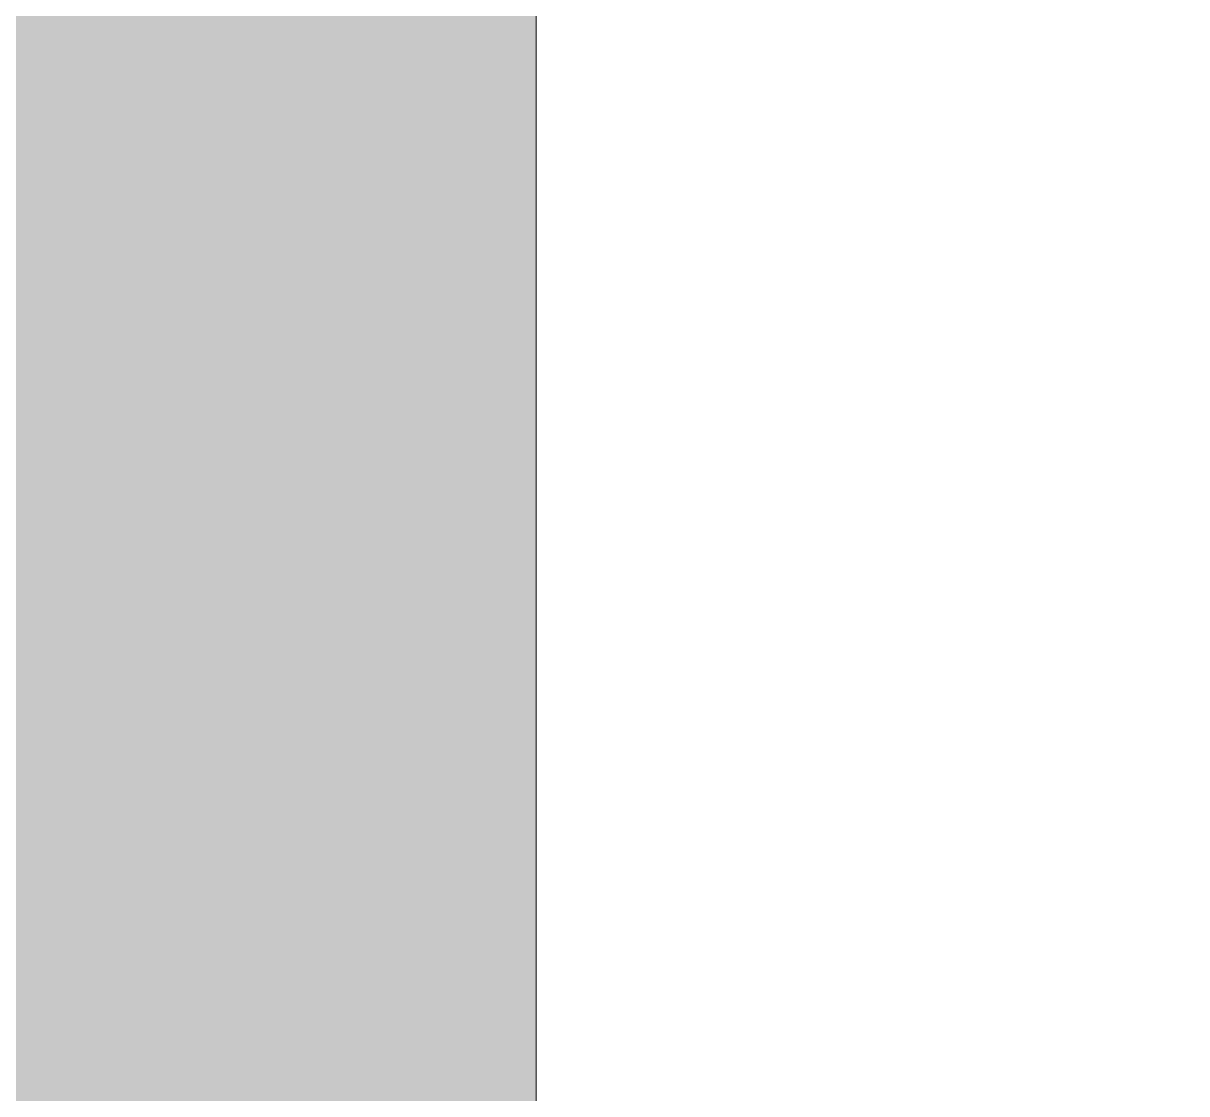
# Model space of a CAD drawing. Header units: inches. Extents: x -26493 to -10162, y -132 to 713.
# Drawn here: x -25830.80535 to -25830.79671, y 228.00795 to 228.01589 of the extents above; entities that cross this region are included whole.
import ezdxf

# ---------------------------------------------------------------- set-up
doc = ezdxf.new("R2010")
doc.units = ezdxf.units.IN
doc.header["$MEASUREMENT"] = 0
for name, color, linetype, lineweight in [('A-WALL-PATT', 111, 'Continuous', 13), ('G-IMPT', 8, 'Continuous', 9), ('M-EQPM', 50, 'Continuous', 9)]:
    doc.layers.add(name, color=color, linetype=linetype, lineweight=lineweight)

# ---------------------------------------------------------------- blocks, each defined once
blk = doc.blocks.new('Trane - 20-75 Ton Packaged Ind Rooftop DX Cooling Only and Extended Casing TAG_SXHLF20_ 0210035350 - PL_AS_HF001102-e2b63efd-16e1-40f1-8521-6466c1d8891c_dwg_Trane-SXHLF20-V62-Section 13')
at = {"layer": 'G-IMPT'}
h = blk.add_hatch(color=256, dxfattribs=at)
h.paths.add_polyline_path([(-25875.0605883, 228), (-25830.801545, 228), (-25830.801545, 228.0625), (-25875.0931463, 228.0625)], flags=0)
h.paths.add_polyline_path([(-25880.0091241, 228), (-25877.1747423, 228), (-25877.2073003, 228.0625), (-25890.945545, 228.0625), (-25890.945545, 228)], flags=0)
blk.add_line((-25830.801545, 228), (-25830.801545, 228.0625), dxfattribs=at)
blk = doc.blocks.new('Trane - 20-75 Ton Packaged Ind Rooftop DX Cooling Only and Extended Casing TAG_SXHLF20_ 0210035350 - PL_AS_HF001102-e2b63efd-16e1-40f1-8521-6466c1d8891c_dwg-V63-Section 13')
blk.add_blockref('Trane - 20-75 Ton Packaged Ind Rooftop DX Cooling Only and Extended Casing TAG_SXHLF20_ 0210035350 - PL_AS_HF001102-e2b63efd-16e1-40f1-8521-6466c1d8891c_dwg_Trane-SXHLF20-V62-Section 13', (0, 0))
blk = doc.blocks.new('Trane - 20-75 Ton Packaged Ind Rooftop DX Cooling Only and Extended Casing TAG_SXHLF20_ 0210035350 - SXHLF20-V64-Section 13')
blk.add_blockref('Trane - 20-75 Ton Packaged Ind Rooftop DX Cooling Only and Extended Casing TAG_SXHLF20_ 0210035350 - PL_AS_HF001102-e2b63efd-16e1-40f1-8521-6466c1d8891c_dwg-V63-Section 13', (0, 0))

msp = doc.modelspace()

# ---------------------------------------------------------------- hatches: boundary and pattern name
at = {"layer": 'A-WALL-PATT', "lineweight": 9}
h = msp.add_hatch(dxfattribs=at)
h.set_pattern_fill('FP_9', color=256, style=0, pattern_type=2)
h.set_pattern_definition([(90, (-25581.95, 0.33), (96.333, -6e-15), [96, -0.333]), (90, (-25629.79, 0.33), (96.333, -6e-15), [96, -0.333]), (0, (-25677.95, 48.33), (0, -96.333), [47.833, -48.5]), (0, (-25677.95, 48.67), (0, -96.333), [47.833, -48.5]), (0, (-25629.95, 0), (0, -96.333), [48, -48.333]), (0, (-25629.79, 0.33), (0, -96.333), [47.833, -48.5]), (90, (-25581.62, 48.67), (96.333, -6e-15), [47.667, -48.666]), (90, (-25630.12, 48.67), (96.333, -6e-15), [47.667, -48.666]), (90, (-25581.62, 0), (96.333, -6e-15), [48.333, -48]), (90, (-25630.12, 0), (96.333, -6e-15), [48.333, -48])])
h.paths.add_polyline_path([(-25695.3902254, 228), (-25695.3902254, 228.0625), (-25736.774139, 228.0625), (-25736.8568414, 228), (-25700.3121004, 228)], flags=0)
h.paths.add_polyline_path([(-25914.5674574, 228), (-25890.945545, 228), (-25890.945545, 228.0625), (-25925.032207, 228.0625), (-25925.032207, 228)], flags=0)
h.paths.add_polyline_path([(-25737.2714919, 228), (-25737.1887895, 228.0625), (-25773.4523606, 228.0625), (-25773.4068987, 228), (-25741.7757908, 228)], flags=0)
h.paths.add_polyline_path([(-25773.7933259, 228), (-25773.8387879, 228.0625), (-25815.7027254, 228.0625), (-25815.7027254, 228), (-25776.3341241, 228)], flags=0)
h.paths.add_polyline_path([(-25830.801545, 228), (-25822.3277254, 228), (-25822.3277254, 228.0625), (-25830.801545, 228.0625)], flags=0)

# ---------------------------------------------------------------- block references
at = {"layer": 'M-EQPM'}
msp.add_blockref('Trane - 20-75 Ton Packaged Ind Rooftop DX Cooling Only and Extended Casing TAG_SXHLF20_ 0210035350 - SXHLF20-V64-Section 13', (0, 0), dxfattribs=at)

doc.saveas('drawing.dxf')
